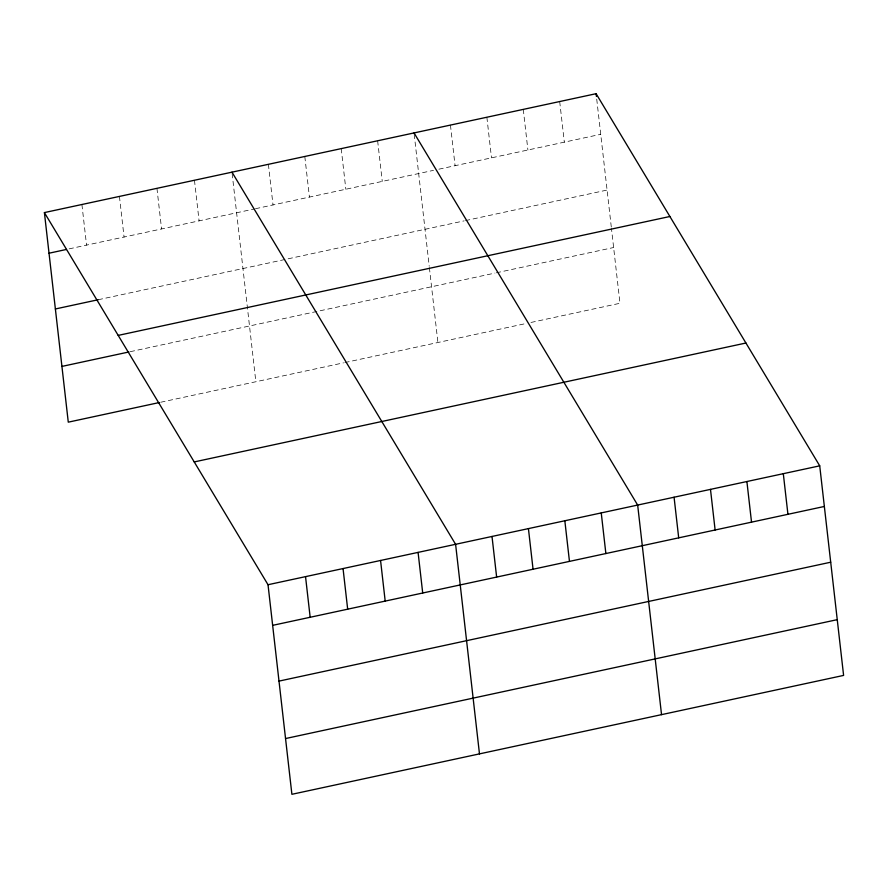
<?xml version="1.0" encoding="UTF-8"?>
<svg xmlns="http://www.w3.org/2000/svg" width="888" height="888" viewBox="0 0 888 888"><rect width="100%" height="100%" fill="white"/><g stroke="black" fill="none" stroke-linecap="round" stroke-linejoin="round"><path stroke-width="0.67" stroke-dasharray="4.44 3.33" d="M69.131 248.873L254.135 209.002M255.489 208.713L433.499 170.352M438.894 169.186L600.732 134.31M98.257 299.722L464.135 220.879M465.479 220.59L607.081 190.065M130.258 351.681L494.949 273.093M496.303 272.805L613.63 247.519M160.728 402.242L343.523 362.848M344.866 362.559L525.585 323.609M530.98 322.455L619.979 303.274L611.444 228.371M596.725 99.112L611.288 226.995M559.695 101.543L564.324 142.158M523.276 109.391L527.905 150.005M486.868 117.238L491.497 157.853M450.449 125.075L455.078 165.701M414.197 134.277L429.226 266.233M429.381 267.599L437.917 342.502M377.633 140.77L382.262 181.396M341.214 148.618L345.843 189.244M304.806 156.466L309.435 197.092M268.387 164.313L273.016 204.939M232.134 173.515L255.855 381.74M194.461 180.242L199.09 220.868M156.943 188.334L161.572 228.96M119.436 196.415L124.065 237.041M81.918 204.506L86.547 245.121"/><path stroke-width="1.33" d="M44.4 212.587L596.103 93.695L819.724 465.834L843.6 675.413L291.897 794.305L268.021 584.726L44.4 212.587L68.276 422.166L159.385 402.53M49.029 253.213L66.445 249.45M55.378 308.969L98.257 299.722M118.193 335.398L669.896 216.494M61.927 366.411L128.915 351.97M194.228 461.927L745.931 343.023M268.021 584.726L819.724 465.834M272.649 625.352L824.353 506.46M278.999 681.107L830.702 562.215M285.548 738.55L837.251 619.658M414.041 132.923L637.662 505.072L661.538 714.651M231.979 172.161L455.6 544.311L479.476 753.89M783.305 473.681L787.934 514.307M746.897 481.529L751.525 522.155M710.489 489.377L715.118 530.003M674.07 497.225L678.698 537.851M596.103 93.695L596.414 96.404M601.243 512.92L605.871 553.546M564.835 520.768L569.463 561.394M528.427 528.615L533.055 569.23M492.008 536.463L496.636 577.078M418.082 552.392L422.71 593.018M380.564 560.472L385.192 601.098M343.046 568.564L347.674 609.179M305.539 576.645L310.167 617.271"/></g></svg>
